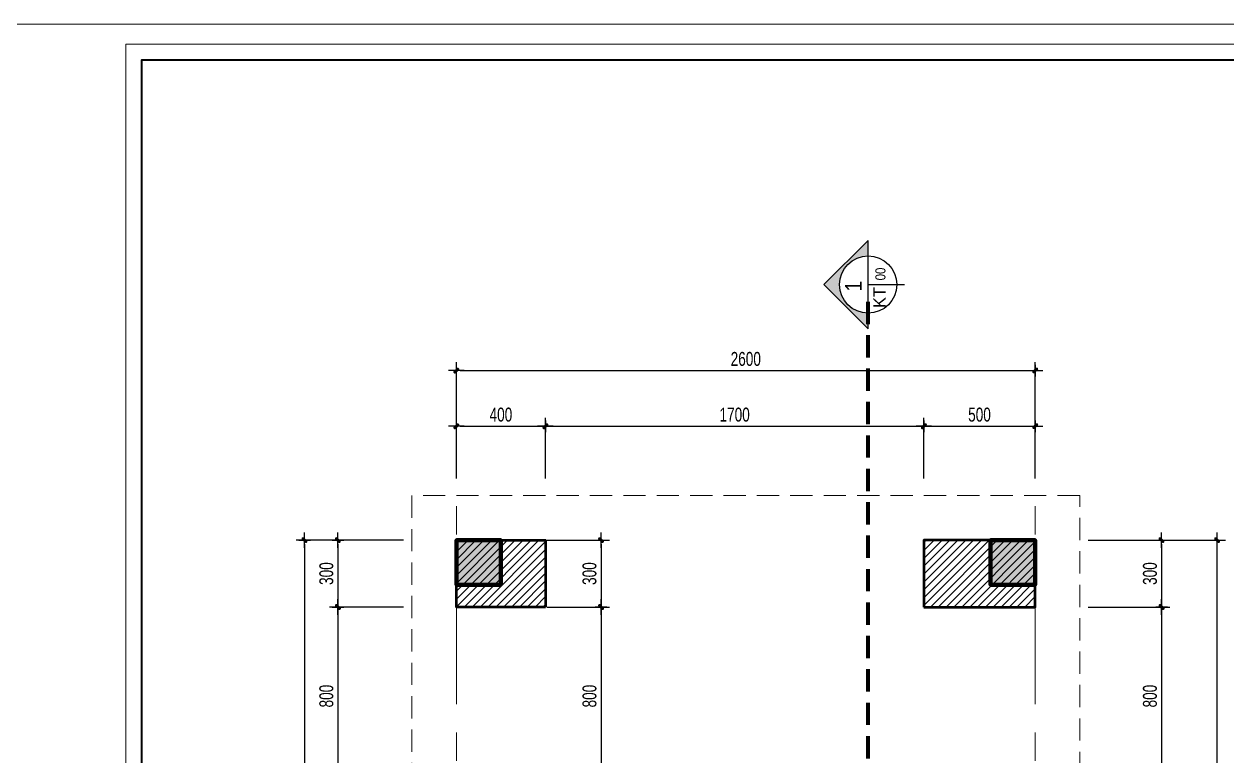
# Model space of a CAD drawing. Header units: inches. Extents: x 88947 to 296847, y 35049 to 161062.
# Drawn here: x 207998 to 213401, y 94770 to 98056 of the extents above; entities that cross this region are included whole.
import ezdxf
from ezdxf.enums import TextEntityAlignment as Align

# ---------------------------------------------------------------- set-up
doc = ezdxf.new("R2010")
doc.units = ezdxf.units.IN
doc.header["$MEASUREMENT"] = 0
doc.header["$PDMODE"] = 1
for name, pattern in [('ACAD_ISO03W100', [30, 12, -18]), ('CENTER', [50.8, 31.75, -6.35, 6.35, -6.35]), ('DASHED', [0.75, 0.5, -0.25])]:
    doc.linetypes.add(name, pattern=pattern)
for name, color, linetype, lineweight in [('A-Dims', 145, 'Continuous', 25), ('A-Text', 30, 'Continuous', 9), ('A-Wall', 2, 'Continuous', 35), ('DIM', 7, 'Continuous', 25), ('HACTH', 8, 'Continuous', 5), ('KHUNG 1', 6, 'Continuous', 70), ('KHUNG 2', 144, 'Continuous', 18), ('KY HIEU', 4, 'Continuous', 25), ('NETMANH', 192, 'Continuous', 18), ('TRUC', 252, 'ACAD_ISO03W100', 13), ('TUONG', 4, 'Continuous', 50)]:
    doc.layers.add(name, color=color, linetype=linetype, lineweight=lineweight)
doc.layers.add('text', color=2, linetype='Continuous')
doc.styles.add('AVO-B', font='VAVOB.TTF')
doc.styles.add('DDCo-B-Helve-condense', font='VHELVCB.TTF')
doc.styles.add('VNI-HELVE-CONDENSE', font='VNARIAL.TTF', dxfattribs={"width": 0.7})
doc.dimstyles.new('TAS-50', dxfattribs={"dimscale": 25, "dimtxt": 2.5, "dimasz": 0.7, "dimexe": 1.5, "dimexo": 1.5, "dimgap": 0.8, "dimtad": 1, "dimdec": 0, "dimzin": 3, "dimdsep": 46, "dimtxsty": 'VNI-HELVE-CONDENSE', "dimblk": 'TICK', "dimcen": 2.5, "dimclrt": 71, "dimazin": 2, "dimtfac": 0.75, "dimtdec": 0, "dimtix": 1, "dimtmove": 2, "dimatfit": 2, "dimldrblk": 'TICK123', "dimfxl": 1.5, "dimtolj": 1, "dimtzin": 0, "dimarcsym": 0})

# ---------------------------------------------------------------- blocks, each defined once
blk = doc.blocks.new('khung ten')
at = {"layer": 'A-Wall', "ltscale": 0.7}
blk.add_lwpolyline([(267204, -219099), (305804, -219099), (305804, -190799), (267204, -190799)], close=True, dxfattribs=at)
at = {"layer": 'KHUNG 2', "ltscale": 0.7}
blk.add_lwpolyline([(267004, -219299), (306004, -219299), (306004, -190599), (267004, -190599)], close=True, dxfattribs=at)
at = {"layer": 'NETMANH', "ltscale": 0.7}
blk.add_lwpolyline([(265004, -220042), (307004, -220042), (307004, -190342), (265004, -190342)], close=True, dxfattribs=at)
blk = doc.blocks.new('TICK')
at = {"layer": 'A-Dims', "color": 1}
for p, q in [((-2, 0), (2, 0)), ((0, 1.5), (0, -1.5))]:
    blk.add_line(p, q, dxfattribs=at)
at = {"layer": 'A-Dims', "color": 1, "const_width": 0.788}
blk.add_lwpolyline([(-0.33, -0.35), (0.38, 0.38)], dxfattribs=at)
at = {"layer": 'A-Dims', "color": 1, "const_width": 0.394}
for points in [[(0.24, 0.52, -0.414214), (0.52, 0.52, -1)], [(0.52, 0.52, -0.414214), (0.52, 0.24, -1)], [(-0.47, -0.21, 0.414214), (-0.47, -0.49, 1)], [(-0.47, -0.49, 0.414214), (-0.19, -0.49, 1)]]:
    blk.add_lwpolyline(points, format="xyb", dxfattribs=at)
blk = doc.blocks.new('*D1184')
at = {"layer": 'Defpoints', "color": 0}
for p in [(212779.9, 95738.5), (212779.9, 95438.5), (213107.7, 95438.5)]:
    blk.add_point(p, dxfattribs=at)
at = {"layer": 'DIM', "color": 0, "lineweight": -2}
for p, q in [((212817.4, 95738.5), (213145.2, 95738.5)), ((213107.7, 95721), (213107.7, 95456)), ((212817.4, 95438.5), (213145.2, 95438.5))]:
    blk.add_line(p, q, dxfattribs=at)
at = {"layer": 'DIM', "color": 0, "lineweight": -2, "xscale": 17.5, "yscale": 17.5, "zscale": 17.5}
for p, rotation in [((213107.7, 95738.5), 90), ((213107.7, 95438.5), 270)]:
    blk.add_blockref('TICK', p, dxfattribs=dict(at, rotation=rotation))
at = {"layer": 'DIM', "color": 71, "insert": (213055.8, 95588.5), "char_height": 62.5, "attachment_point": 5, "rotation": 90, "style": 'VNI-HELVE-CONDENSE'}
blk.add_mtext('\\A1;300', dxfattribs=at)
blk = doc.blocks.new('TICK123')
at = {"layer": 'A-Dims', "color": 1}
blk.add_lwpolyline([(0.05, 0, 0, 0.84, 0), (-2.11, 0, 8.4, 8.4, 0)], format="xyseb", dxfattribs=at)
blk = doc.blocks.new('*D1195')
at = {"layer": 'Defpoints', "color": 0}
for p in [(212739.9, 95738.5), (213357.7, 95738.5), (212739.9, 92288.5)]:
    blk.add_point(p, dxfattribs=at)
at = {"layer": 'DIM', "color": 0, "lineweight": -2}
for p, q in [((212777.4, 95738.5), (213395.2, 95738.5)), ((213357.7, 92306), (213357.7, 95721)), ((212777.4, 92288.5), (213395.2, 92288.5))]:
    blk.add_line(p, q, dxfattribs=at)
at = {"layer": 'DIM', "color": 0, "lineweight": -2, "xscale": 17.5, "yscale": 17.5, "zscale": 17.5}
for p, rotation in [((213357.7, 95738.5), 90), ((213357.7, 92288.5), 270)]:
    blk.add_blockref('TICK', p, dxfattribs=dict(at, rotation=rotation))
at = {"layer": 'DIM', "color": 71, "insert": (213305.8, 94013.5), "char_height": 62.5, "attachment_point": 5, "rotation": 90, "style": 'VNI-HELVE-CONDENSE'}
blk.add_mtext('\\A1;3450', dxfattribs=at)
blk = doc.blocks.new('*D1225')
at = {"layer": 'Defpoints', "color": 0}
for p in [(209739.9, 95738.5), (209407.7, 95438.5), (209739.9, 95438.5)]:
    blk.add_point(p, dxfattribs=at)
at = {"layer": 'DIM', "color": 0, "lineweight": -2}
for p, q in [((209702.4, 95738.5), (209370.2, 95738.5)), ((209407.7, 95721), (209407.7, 95456)), ((209702.4, 95438.5), (209370.2, 95438.5))]:
    blk.add_line(p, q, dxfattribs=at)
at = {"layer": 'DIM', "color": 0, "lineweight": -2, "xscale": 17.5, "yscale": 17.5, "zscale": 17.5}
for p, rotation in [((209407.7, 95738.5), 90), ((209407.7, 95438.5), 270)]:
    blk.add_blockref('TICK', p, dxfattribs=dict(at, rotation=rotation))
at = {"layer": 'DIM', "color": 71, "insert": (209355.8, 95588.5), "char_height": 62.5, "attachment_point": 5, "rotation": 90, "style": 'VNI-HELVE-CONDENSE'}
blk.add_mtext('\\A1;300', dxfattribs=at)
blk = doc.blocks.new('*D1226')
at = {"layer": 'Defpoints', "color": 0}
for p in [(209739.9, 95438.5), (209407.7, 94638.5), (209739.9, 94638.5)]:
    blk.add_point(p, dxfattribs=at)
at = {"layer": 'DIM', "color": 0, "lineweight": -2}
for p, q in [((209702.4, 95438.5), (209370.2, 95438.5)), ((209407.7, 95421), (209407.7, 94656)), ((209702.4, 94638.5), (209370.2, 94638.5))]:
    blk.add_line(p, q, dxfattribs=at)
at = {"layer": 'DIM', "color": 0, "lineweight": -2, "xscale": 17.5, "yscale": 17.5, "zscale": 17.5}
for p, rotation in [((209407.7, 95438.5), 90), ((209407.7, 94638.5), 270)]:
    blk.add_blockref('TICK', p, dxfattribs=dict(at, rotation=rotation))
at = {"layer": 'DIM', "color": 71, "insert": (209355.8, 95038.5), "char_height": 62.5, "attachment_point": 5, "rotation": 90, "style": 'VNI-HELVE-CONDENSE'}
blk.add_mtext('\\A1;800', dxfattribs=at)
blk = doc.blocks.new('*D1228')
at = {"layer": 'Defpoints', "color": 0}
for p in [(210339.9, 96250), (209939.9, 95978.5), (210339.9, 95978.5)]:
    blk.add_point(p, dxfattribs=at)
at = {"layer": 'DIM', "color": 0, "lineweight": -2}
for p, q in [((209939.9, 96016), (209939.9, 96287.5)), ((209957.4, 96250), (210322.4, 96250)), ((210339.9, 96016), (210339.9, 96287.5))]:
    blk.add_line(p, q, dxfattribs=at)
at = {"layer": 'DIM', "color": 0, "lineweight": -2, "xscale": 17.5, "yscale": 17.5, "zscale": 17.5, "rotation": 180}
blk.add_blockref('TICK', (209939.9, 96250), dxfattribs=at)
at = {"layer": 'DIM', "color": 0, "lineweight": -2, "xscale": 17.5, "yscale": 17.5, "zscale": 17.5}
blk.add_blockref('TICK', (210339.9, 96250), dxfattribs=at)
at = {"layer": 'DIM', "color": 71, "insert": (210139.9, 96301.9), "char_height": 62.5, "attachment_point": 5, "style": 'VNI-HELVE-CONDENSE'}
blk.add_mtext('\\A1;400', dxfattribs=at)
blk = doc.blocks.new('*D1229')
at = {"layer": 'Defpoints', "color": 0}
for p in [(212039.9, 96250), (210339.9, 95978.5), (212039.9, 95978.5)]:
    blk.add_point(p, dxfattribs=at)
at = {"layer": 'DIM', "color": 0, "lineweight": -2}
for p, q in [((210339.9, 96016), (210339.9, 96287.5)), ((210357.4, 96250), (212022.4, 96250)), ((212039.9, 96016), (212039.9, 96287.5))]:
    blk.add_line(p, q, dxfattribs=at)
at = {"layer": 'DIM', "color": 0, "lineweight": -2, "xscale": 17.5, "yscale": 17.5, "zscale": 17.5, "rotation": 180}
blk.add_blockref('TICK', (210339.9, 96250), dxfattribs=at)
at = {"layer": 'DIM', "color": 0, "lineweight": -2, "xscale": 17.5, "yscale": 17.5, "zscale": 17.5}
blk.add_blockref('TICK', (212039.9, 96250), dxfattribs=at)
at = {"layer": 'DIM', "color": 71, "insert": (211189.9, 96301.9), "char_height": 62.5, "attachment_point": 5, "style": 'VNI-HELVE-CONDENSE'}
blk.add_mtext('\\A1;1700', dxfattribs=at)
blk = doc.blocks.new('*D1230')
at = {"layer": 'Defpoints', "color": 0}
for p in [(212539.9, 96250), (212039.9, 95978.5), (212539.9, 95978.5)]:
    blk.add_point(p, dxfattribs=at)
at = {"layer": 'DIM', "color": 0, "lineweight": -2}
for p, q in [((212039.9, 96016), (212039.9, 96287.5)), ((212057.4, 96250), (212522.4, 96250)), ((212539.9, 96016), (212539.9, 96287.5))]:
    blk.add_line(p, q, dxfattribs=at)
at = {"layer": 'DIM', "color": 0, "lineweight": -2, "xscale": 17.5, "yscale": 17.5, "zscale": 17.5, "rotation": 180}
blk.add_blockref('TICK', (212039.9, 96250), dxfattribs=at)
at = {"layer": 'DIM', "color": 0, "lineweight": -2, "xscale": 17.5, "yscale": 17.5, "zscale": 17.5}
blk.add_blockref('TICK', (212539.9, 96250), dxfattribs=at)
at = {"layer": 'DIM', "color": 71, "insert": (212289.9, 96301.9), "char_height": 62.5, "attachment_point": 5, "style": 'VNI-HELVE-CONDENSE'}
blk.add_mtext('\\A1;500', dxfattribs=at)
blk = doc.blocks.new('*D1231')
at = {"layer": 'Defpoints', "color": 0}
for p in [(212539.9, 96500), (209939.9, 95978.5), (212539.9, 95978.5)]:
    blk.add_point(p, dxfattribs=at)
at = {"layer": 'DIM', "color": 0, "lineweight": -2}
for p, q in [((209939.9, 96016), (209939.9, 96537.5)), ((212539.9, 96016), (212539.9, 96537.5)), ((209957.4, 96500), (212522.4, 96500))]:
    blk.add_line(p, q, dxfattribs=at)
at = {"layer": 'DIM', "color": 0, "lineweight": -2, "xscale": 17.5, "yscale": 17.5, "zscale": 17.5, "rotation": 180}
blk.add_blockref('TICK', (209939.9, 96500), dxfattribs=at)
at = {"layer": 'DIM', "color": 0, "lineweight": -2, "xscale": 17.5, "yscale": 17.5, "zscale": 17.5}
blk.add_blockref('TICK', (212539.9, 96500), dxfattribs=at)
at = {"layer": 'DIM', "color": 71, "insert": (211239.9, 96551.9), "char_height": 62.5, "attachment_point": 5, "style": 'VNI-HELVE-CONDENSE'}
blk.add_mtext('\\A1;2600', dxfattribs=at)
blk = doc.blocks.new('A$C2E5841C4')
blk.add_hatch(color=256).paths.add_polyline_path([(397, 724), (0, 327), (140, 327, -1), (654, 327), (794, 327)])
at = {"layer": 'text', "color": 2, "linetype": 'Continuous'}
blk.add_line((397, 327), (397, 0), dxfattribs=at)
blk.add_lwpolyline([(397, 724), (0, 327), (794, 327)], close=True, dxfattribs=at)
blk.add_circle((397, 327), 257, dxfattribs=at)
blk = doc.blocks.new('*D2373')
at = {"layer": 'Defpoints', "color": 0}
for p in [(212739.9, 95438.5), (212739.9, 94638.5), (213107.7, 94638.5)]:
    blk.add_point(p, dxfattribs=at)
at = {"layer": 'DIM', "color": 0, "lineweight": -2}
for p, q in [((212777.4, 95438.5), (213145.2, 95438.5)), ((213107.7, 95421), (213107.7, 94656)), ((212777.4, 94638.5), (213145.2, 94638.5))]:
    blk.add_line(p, q, dxfattribs=at)
at = {"layer": 'DIM', "color": 0, "lineweight": -2, "xscale": 17.5, "yscale": 17.5, "zscale": 17.5}
for p, rotation in [((213107.7, 95438.5), 90), ((213107.7, 94638.5), 270)]:
    blk.add_blockref('TICK', p, dxfattribs=dict(at, rotation=rotation))
at = {"layer": 'DIM', "color": 71, "insert": (213055.8, 95038.5), "char_height": 62.5, "attachment_point": 5, "rotation": 90, "style": 'VNI-HELVE-CONDENSE'}
blk.add_mtext('\\A1;800', dxfattribs=at)
blk = doc.blocks.new('*D2374')
at = {"layer": 'Defpoints', "color": 0}
for p in [(209739.9, 95738.5), (209257.7, 91238.5), (209739.9, 91238.5)]:
    blk.add_point(p, dxfattribs=at)
at = {"layer": 'DIM', "color": 0, "lineweight": -2}
for p, q in [((209702.4, 95738.5), (209220.2, 95738.5)), ((209257.7, 95721), (209257.7, 91256)), ((209702.4, 91238.5), (209220.2, 91238.5))]:
    blk.add_line(p, q, dxfattribs=at)
at = {"layer": 'DIM', "color": 0, "lineweight": -2, "xscale": 17.5, "yscale": 17.5, "zscale": 17.5}
for p, rotation in [((209257.7, 95738.5), 90), ((209257.7, 91238.5), 270)]:
    blk.add_blockref('TICK', p, dxfattribs=dict(at, rotation=rotation))
at = {"layer": 'DIM', "color": 71, "insert": (209205.8, 93488.5), "char_height": 62.5, "attachment_point": 5, "rotation": 90, "style": 'VNI-HELVE-CONDENSE'}
blk.add_mtext('\\A1;4500', dxfattribs=at)
blk = doc.blocks.new('*D2874')
at = {"layer": 'Defpoints', "color": 0}
for p in [(210309.8, 95738.5), (210309.8, 95438.5), (210589.9, 95438.5)]:
    blk.add_point(p, dxfattribs=at)
at = {"layer": 'DIM', "color": 0, "lineweight": -2}
for p, q in [((210347.3, 95738.5), (210627.4, 95738.5)), ((210589.9, 95721), (210589.9, 95456)), ((210347.3, 95438.5), (210627.4, 95438.5))]:
    blk.add_line(p, q, dxfattribs=at)
at = {"layer": 'DIM', "color": 0, "lineweight": -2, "xscale": 17.5, "yscale": 17.5, "zscale": 17.5}
for p, rotation in [((210589.9, 95738.5), 90), ((210589.9, 95438.5), 270)]:
    blk.add_blockref('TICK', p, dxfattribs=dict(at, rotation=rotation))
at = {"layer": 'DIM', "color": 71, "insert": (210537.9, 95588.5), "char_height": 62.5, "attachment_point": 5, "rotation": 90, "style": 'VNI-HELVE-CONDENSE'}
blk.add_mtext('\\A1;300', dxfattribs=at)
blk = doc.blocks.new('*D2875')
at = {"layer": 'Defpoints', "color": 0}
for p in [(210337, 95438.5), (210321.7, 94638.5), (210589.9, 94638.5)]:
    blk.add_point(p, dxfattribs=at)
at = {"layer": 'DIM', "color": 0, "lineweight": -2}
for p, q in [((210374.5, 95438.5), (210627.4, 95438.5)), ((210589.9, 95421), (210589.9, 94656)), ((210359.2, 94638.5), (210627.4, 94638.5))]:
    blk.add_line(p, q, dxfattribs=at)
at = {"layer": 'DIM', "color": 0, "lineweight": -2, "xscale": 17.5, "yscale": 17.5, "zscale": 17.5}
for p, rotation in [((210589.9, 95438.5), 90), ((210589.9, 94638.5), 270)]:
    blk.add_blockref('TICK', p, dxfattribs=dict(at, rotation=rotation))
at = {"layer": 'DIM', "color": 71, "insert": (210538, 95038.5), "char_height": 62.5, "attachment_point": 5, "rotation": 90, "style": 'VNI-HELVE-CONDENSE'}
blk.add_mtext('\\A1;800', dxfattribs=at)

msp = doc.modelspace()

# ---------------------------------------------------------------- hatches: boundary and pattern name
at = {"layer": 'HACTH'}
h = msp.add_hatch(dxfattribs=at)
h.set_pattern_fill('ANSI31', color=256, scale=200, style=0)
h.set_pattern_definition([(45, (209939.86, 95438.495), (-17.6777, 17.6777), [])])
h.paths.add_polyline_path([(210339.9, 95438.5), (209939.9, 95438.5), (209939.9, 95738.5), (210339.9, 95738.5)])
h = msp.add_hatch(dxfattribs=at)
h.set_pattern_fill('ANSI31', color=256, scale=200, style=0)
h.set_pattern_definition([(45, (212139.86, 95438.495), (-17.6777, 17.6777), [])])
h.paths.add_polyline_path([(212039.9, 95438.5), (212539.9, 95438.5), (212539.9, 95738.5), (212039.9, 95738.5)])

# ---------------------------------------------------------------- linework, layer by layer
at = {"layer": 'KHUNG 1', "linetype": 'DASHED', "ltscale": 200}
msp.add_lwpolyline([(211789.9, 90109), (211789.9, 96827.4)], dxfattribs=at)
at = {"layer": 'KHUNG 1'}
for points in [[(209939.9, 95738.5), (210139.9, 95738.5), (210139.9, 95538.5), (209939.9, 95538.5)], [(209939.9, 95538.5), (210139.9, 95538.5), (210139.9, 95738.5), (209939.9, 95738.5)], [(212339.9, 95738.5), (212539.9, 95738.5), (212539.9, 95538.5), (212339.9, 95538.5)], [(212539.9, 95738.5), (212339.9, 95738.5), (212339.9, 95538.5), (212539.9, 95538.5)]]:
    msp.add_lwpolyline(points, close=True, dxfattribs=at)
for points in [[(209939.9, 95538.5), (210139.9, 95538.5), (209939.9, 95738.5), (210139.9, 95738.5)], [(209939.9, 95738.5), (210139.9, 95738.5), (209939.9, 95538.5), (210139.9, 95538.5)], [(212339.9, 95538.5), (212539.9, 95538.5), (212339.9, 95738.5), (212539.9, 95738.5)], [(212539.9, 95538.5), (212339.9, 95538.5), (212539.9, 95738.5), (212339.9, 95738.5)]]:
    msp.add_solid(points, dxfattribs=at)
at = {"layer": 'KHUNG 2', "linetype": 'DASHED', "ltscale": 200}
msp.add_lwpolyline([(212739.9, 95938.5), (209739.9, 95938.5), (209739.9, 90938.5), (212739.9, 90938.5)], close=True, dxfattribs=at)
at = {"layer": 'TRUC', "linetype": 'CENTER', "ltscale": 20}
for points in [[(209939.9, 90938.5), (209939.9, 95938.5)], [(212539.9, 90938.5), (212539.9, 95938.5)]]:
    msp.add_lwpolyline(points, dxfattribs=at)
at = {"layer": 'TUONG'}
for points in [[(210339.9, 95438.5), (209939.9, 95438.5), (209939.9, 95738.5), (210339.9, 95738.5)], [(212039.9, 95438.5), (212539.9, 95438.5), (212539.9, 95738.5), (212039.9, 95738.5)]]:
    msp.add_lwpolyline(points, close=True, dxfattribs=at)

# ---------------------------------------------------------------- block references
at = {"layer": 'A-Text', "xscale": 0.3535714285681024, "yscale": 0.3535714286845177, "zscale": 0.3535714286832132}
msp.add_blockref('khung ten', (114049.4, 165355.2), dxfattribs=at)
at = {"layer": 'KY HIEU', "xscale": 0.5, "yscale": 0.5, "zscale": 0.5, "rotation": 90}
msp.add_blockref('A$C2E5841C4', (211953.3, 96687.4), dxfattribs=at)

# ---------------------------------------------------------------- texts
at = {"layer": 'text', "linetype": 'Continuous'}
for s, height, style, p in [('00', 45, 'DDCo-B-Helve-condense', (211867.3, 96933.6)), ('1', 75, 'DDCo-B-Helve-condense', (211761, 96879.4)), ('KT', 55, 'AVO-B', (211868.4, 96827.8))]:
    msp.add_text(s, height=height, rotation=90, dxfattribs=dict(at, style=style)).set_placement(p, align=Align.CENTER)

# ---------------------------------------------------------------- dimensions: what is measured, and where the dimension line sits
at = {"layer": 'DIM'}
for base, p1, p2, picture, middle in [((212539.9, 96500), (209939.9, 95978.5), (212539.9, 95978.5), '*D1231', (211239.9, 96551.9)), ((210339.9, 96250), (209939.9, 95978.5), (210339.9, 95978.5), '*D1228', (210139.9, 96301.9)), ((212039.9, 96250), (210339.9, 95978.5), (212039.9, 95978.5), '*D1229', (211189.9, 96301.9)), ((212539.9, 96250), (212039.9, 95978.5), (212539.9, 95978.5), '*D1230', (212289.9, 96301.9))]:
    dim = msp.add_linear_dim(base=base, p1=p1, p2=p2, dimstyle='TAS-50', dxfattribs=at)
    dim.commit()
    dim.dimension.update_dxf_attribs({"geometry": picture, "text_midpoint": middle})
for base, p1, p2, picture, middle in [((209257.7, 91238.5), (209739.9, 95738.5), (209739.9, 91238.5), '*D2374', (209205.8, 93488.5)), ((209407.7, 95438.5), (209739.9, 95738.5), (209739.9, 95438.5), '*D1225', (209355.8, 95588.5)), ((210589.9, 95438.5), (210309.8, 95738.5), (210309.8, 95438.5), '*D2874', (210537.9, 95588.5)), ((213357.7, 95738.5), (212739.9, 92288.5), (212739.9, 95738.5), '*D1195', (213305.8, 94013.5)), ((213107.7, 95438.5), (212779.9, 95738.5), (212779.9, 95438.5), '*D1184', (213055.8, 95588.5)), ((209407.7, 94638.5), (209739.9, 95438.5), (209739.9, 94638.5), '*D1226', (209355.8, 95038.5)), ((210589.9, 94638.5), (210337, 95438.5), (210321.7, 94638.5), '*D2875', (210538, 95038.5)), ((213107.7, 94638.5), (212739.9, 95438.5), (212739.9, 94638.5), '*D2373', (213055.8, 95038.5))]:
    dim = msp.add_linear_dim(base=base, p1=p1, p2=p2, angle=90, dimstyle='TAS-50', dxfattribs=at)
    dim.commit()
    dim.dimension.update_dxf_attribs({"geometry": picture, "text_midpoint": middle})

doc.saveas('drawing.dxf')
